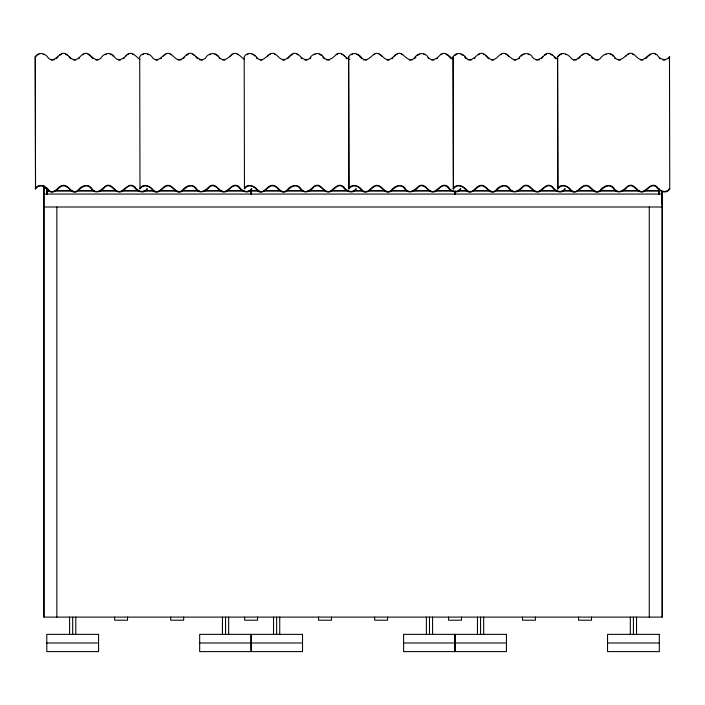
<?xml version="1.0" encoding="UTF-8"?>
<svg xmlns="http://www.w3.org/2000/svg" width="705" height="705" viewBox="0 0 705 705"><rect width="100%" height="100%" fill="white"/><g stroke="black" fill="none" stroke-linecap="round" stroke-linejoin="round"><path stroke-width="1.06" d="M662.207 191.619L662.207 617.104L43.913 617.104L43.913 185.979M47.147 191.892L47.147 194.06L47.147 188.332M47.147 191.734L47.147 188.499L43.913 188.499M658.972 188.332L658.972 190.535L645.762 190.535M35.25 188.579C39.048 182.586 46.336 186.155 49.376 190.791C55.572 194.536 57.889 185.177 63.494 185.3C69.099 185.177 71.416 194.536 77.612 190.791C80.819 185.512 88.953 182.718 92.461 189.469C97.281 194.853 102.269 188.526 106.058 185.688C112.483 182.859 114.386 192.668 120.44 191.487C125.138 189.68 129.059 181.899 134.84 186.816C137.158 191.399 144.049 193.637 147.142 188.579L147.416 188.958C143.661 194.844 136.682 191.073 133.712 186.649C127.455 182.771 124.996 192.024 119.436 192.104C113.884 192.024 111.416 182.771 105.168 186.649C102.031 191.742 94.153 194.721 90.725 188.041C85.86 182.551 80.555 188.649 76.775 191.734C70.403 194.421 68.561 184.551 62.437 185.917C57.704 187.495 54.029 195.479 48.292 190.658C45.878 185.891 38.696 183.767 35.523 188.958L35.25 56.664C38.519 51.333 45.975 53.342 48.495 58.295C53.589 62.542 57.493 56.127 61.3 53.774C67.372 51.121 69.302 59.608 74.677 59.661C80.062 59.608 81.992 51.121 88.063 53.774C91.87 56.127 95.774 62.542 100.868 58.295C103.609 52.734 111.839 51.544 114.836 57.554C118.995 62.313 124.503 57.854 127.394 54.25C132.655 50.989 136.056 56.99 139.828 59.308M57.898 57.043L56.312 58.744M139.713 188.579C143.52 182.586 150.799 186.146 153.84 190.791C160.035 194.536 162.353 185.177 167.957 185.3C173.571 185.177 175.88 194.536 182.075 190.791C185.292 185.512 193.426 182.718 196.924 189.469C201.753 194.853 206.741 188.526 210.522 185.688C216.946 182.859 218.85 192.668 224.913 191.487C229.601 189.68 233.531 181.899 239.303 186.816C241.621 191.399 248.512 193.637 251.614 188.579L251.879 188.958C248.134 194.844 241.154 191.073 238.175 186.649C231.927 182.771 229.46 192.024 223.908 192.104C218.356 192.024 215.889 182.771 209.632 186.649C206.494 191.742 198.625 194.721 195.188 188.041C190.324 182.551 185.027 188.649 181.238 191.734C174.866 194.421 173.025 184.551 166.9 185.917C162.176 187.495 158.502 195.479 152.765 190.658C150.341 185.891 143.168 183.767 139.987 188.958L139.713 56.664C142.983 51.333 150.438 53.342 152.967 58.295C158.052 62.542 161.956 56.127 165.763 53.774C171.835 51.121 173.765 59.608 179.149 59.661C184.525 59.608 186.464 51.121 192.535 53.774C196.343 56.127 200.238 62.542 205.331 58.295C208.081 52.734 216.312 51.544 219.299 57.554C223.459 62.313 228.966 57.854 231.857 54.25C237.118 50.989 240.52 56.99 244.3 59.308M184.745 57.043L183.159 58.744M348.649 188.579C352.456 182.586 359.735 186.146 362.775 190.791C368.971 194.536 371.288 185.177 376.893 185.3C382.507 185.177 384.815 194.536 391.011 190.791C394.227 185.512 402.361 182.718 405.86 189.469C410.689 194.853 415.677 188.526 419.457 185.688C425.882 182.851 427.785 192.668 433.848 191.487C438.536 189.68 442.467 181.899 448.239 186.816C450.557 191.399 457.448 193.637 460.541 188.579L460.814 188.958C457.069 194.844 450.09 191.073 447.111 186.64C440.863 182.771 438.395 192.024 432.844 192.095C427.292 192.024 424.824 182.771 418.567 186.64C415.43 191.742 407.56 194.721 404.124 188.041C399.259 182.551 393.963 188.649 390.173 191.734C383.802 194.421 381.96 184.551 375.836 185.917C371.112 187.495 367.437 195.479 361.7 190.658C359.277 185.891 352.103 183.767 348.922 188.958L348.649 56.664C351.918 51.333 359.374 53.342 361.903 58.286C366.988 62.542 370.892 56.127 374.699 53.774C380.77 51.121 382.7 59.608 388.085 59.661C393.461 59.608 395.39 51.121 401.471 53.774C405.278 56.127 409.173 62.542 414.267 58.286C417.016 52.734 425.247 51.544 428.235 57.554C432.394 62.313 437.902 57.854 440.792 54.25C446.053 50.989 449.455 56.99 453.236 59.308M244.186 188.579C247.984 182.586 255.272 186.146 258.312 190.791C264.507 194.536 266.816 185.177 272.43 185.3C278.034 185.177 280.352 194.536 286.547 190.791C289.755 185.512 297.889 182.718 301.396 189.469C306.217 194.853 311.205 188.526 314.994 185.688C321.418 182.859 323.322 192.668 329.376 191.487C334.073 189.68 337.995 181.899 343.776 186.816C346.093 191.399 352.985 193.637 356.078 188.579L356.351 188.958C352.597 194.844 345.617 191.073 342.648 186.649C336.391 182.771 333.932 192.024 328.371 192.104C322.82 192.024 320.352 182.771 314.104 186.649C310.967 191.742 303.088 194.721 299.66 188.041C294.796 182.551 289.491 188.649 285.71 191.734C279.339 194.421 277.497 184.551 271.372 185.917C266.64 187.495 262.965 195.479 257.228 190.658C254.813 185.891 247.631 183.767 244.459 188.958L244.186 56.664C247.455 51.333 254.91 53.342 257.431 58.286C262.524 62.542 266.428 56.127 270.235 53.774C276.307 51.121 278.237 59.608 283.613 59.661C288.997 59.608 290.927 51.121 296.999 53.774C300.806 56.127 304.71 62.542 309.803 58.286C312.544 52.734 320.775 51.544 323.771 57.554C327.931 62.313 333.439 57.854 336.329 54.25C342.145 50.61 345.08 58.163 349.75 59.572M416.056 57.043L414.469 58.744M453.121 188.579C456.919 182.586 464.207 186.146 467.248 190.791C473.443 194.536 475.752 185.177 481.365 185.3C486.97 185.177 489.288 194.536 495.483 190.791C498.691 185.512 506.825 182.718 510.332 189.469C515.152 194.853 520.14 188.526 523.93 185.688C530.354 182.851 532.257 192.668 538.312 191.487C543.009 189.671 546.93 181.899 552.711 186.816C555.029 191.399 561.92 193.637 565.013 188.579L565.287 188.958C561.533 194.844 554.553 191.073 551.583 186.64C545.326 182.771 542.868 192.024 537.307 192.095C531.755 192.024 529.288 182.771 523.039 186.64C519.902 191.742 512.024 194.721 508.596 188.041C503.731 182.551 498.426 188.649 494.646 191.734C488.274 194.421 486.432 184.551 480.308 185.917C475.575 187.495 471.901 195.479 466.164 190.658C463.749 185.891 456.567 183.767 453.385 188.958L453.121 56.664C456.391 51.333 463.837 53.342 466.366 58.286C471.46 62.542 475.364 56.127 479.171 53.774C485.243 51.121 487.173 59.608 492.548 59.661C497.933 59.608 499.863 51.121 505.934 53.774C509.741 56.127 513.645 62.542 518.739 58.286C521.48 52.734 529.711 51.544 532.707 57.554C536.866 62.313 542.374 57.854 545.265 54.25C550.526 50.989 553.927 56.99 557.699 59.308M542.903 57.043L541.317 58.744M557.585 56.664C561.391 50.672 568.671 54.232 571.711 58.876C577.906 62.622 580.224 53.263 585.829 53.386C591.442 53.263 593.751 62.622 599.946 58.876C603.163 53.598 611.297 50.804 614.795 57.554C619.625 62.939 624.612 56.611 628.393 53.765C634.817 50.936 636.721 60.753 642.784 59.572C647.472 57.757 651.402 49.984 657.175 54.902C659.492 59.476 666.384 61.723 669.477 56.664L669.75 188.958C666.005 194.844 659.025 191.073 656.047 186.64C649.798 182.771 647.331 192.024 641.779 192.095C636.218 192.024 633.76 182.771 627.503 186.64C624.366 191.742 616.496 194.721 613.059 188.041C608.195 182.551 602.898 188.649 599.109 191.734C592.738 194.421 590.896 184.551 584.771 185.917C580.048 187.495 576.373 195.479 570.636 190.65C568.212 185.891 561.039 183.767 557.858 188.958L557.585 56.664L557.858 188.958M580.233 57.043L578.646 58.735M647.375 57.043L645.789 58.735M557.585 188.579C561.391 182.586 568.671 186.146 571.711 190.791C577.906 194.536 580.224 185.177 585.829 185.3C591.442 185.177 593.751 194.536 599.946 190.791C603.163 185.512 611.297 182.718 614.795 189.469C619.625 194.853 624.612 188.526 628.393 185.688C634.817 182.851 636.721 192.668 642.784 191.487C647.472 189.671 651.402 181.899 657.175 186.816C659.492 191.399 666.384 193.637 669.477 188.579L669.75 188.958M669.75 57.043L668.164 58.735M36.263 56.127L37.109 55.351M78.687 58.744L79.533 57.96M125.772 56.127L126.618 55.351M123.446 58.744L124.291 57.96M163.111 56.127L163.948 55.351M160.775 58.744L161.621 57.96M230.244 56.127L231.09 55.351M267.574 56.127L268.42 55.351M287.622 58.744L290.795 55.351L292.716 54.276M310.006 58.744L310.843 57.96M394.421 56.127L395.267 55.351M392.095 58.744L392.932 57.96M436.853 58.744L437.69 57.96M474.183 58.744L475.029 57.96M521.268 56.127L522.114 55.351M518.942 58.744L519.779 57.96M558.598 56.127L559.444 55.351M625.74 56.127L626.578 55.351M648.115 56.127L650.874 54.276M59.484 55.351L61.406 54.276M186.332 55.351L188.244 54.276M417.642 55.351L419.563 54.276M454.981 55.351L456.893 54.276M544.489 55.351L546.41 54.276M581.819 55.351L583.74 54.276M38.035 54.734L39.022 54.276M82.793 54.734L83.78 54.276M105.168 54.734L106.155 54.276M127.543 54.734L128.539 54.276M142.498 54.734L143.494 54.276M164.882 54.734L165.869 54.276M209.632 54.734L210.628 54.276M232.015 54.734L233.002 54.276M246.97 54.726L247.957 54.276M269.345 54.726L270.341 54.276M314.104 54.726L315.091 54.276M336.479 54.726L337.475 54.276M351.434 54.726L352.43 54.276M373.817 54.726L374.804 54.276M396.192 54.726L397.179 54.276M440.951 54.726L441.938 54.276M478.281 54.726L479.277 54.276M500.665 54.726L501.652 54.276M523.039 54.726L524.026 54.276M560.369 54.726L561.365 54.276M605.128 54.726L606.115 54.276M627.503 54.726L628.499 54.276M54.391 59.819L51.245 60.092M181.238 59.819L178.092 60.092M412.557 59.819L409.411 60.092M539.395 59.819L536.249 60.092M576.734 59.819L573.588 60.092M75.735 60.092L73.628 60.092M98.118 60.092L96.003 60.092M120.493 60.092L118.378 60.092M157.823 60.092L155.717 60.092M202.582 60.092L199.436 59.819M224.965 60.092L222.85 60.092M262.295 60.092L260.18 60.092M284.67 60.092L282.564 60.092M307.054 60.092L304.939 60.092M329.429 60.092L326.283 59.819M366.759 60.092L363.613 59.819M389.142 60.092L387.027 60.092M433.901 60.092L431.786 60.092M471.231 60.092L468.085 59.819M493.606 60.092L491.5 60.092M515.99 60.092L513.875 60.092M598.078 60.092L594.932 59.819M620.453 60.092L618.347 60.092M642.837 60.092L640.722 60.092M665.212 60.092L663.097 60.092M47.147 190.535L49.35 190.535M55.951 190.535L71.355 190.535M79.057 190.535L93.36 190.535M99.969 190.535L116.475 190.535M123.075 190.535L138.48 190.535M145.08 190.535L153.884 190.535M160.484 190.535L175.897 190.535M182.498 190.535L197.902 190.535M204.503 190.535L219.907 190.535M227.609 190.535L243.022 190.535M249.623 190.535L257.325 190.535M265.027 190.535L280.431 190.535M287.032 190.535L302.436 190.535M310.147 190.535L324.45 190.535M332.152 190.535L347.556 190.535M354.157 190.535L361.859 190.535M369.561 190.535L384.974 190.535M391.575 190.535L406.979 190.535M414.681 190.535L428.984 190.535M436.686 190.535L452.09 190.535M458.699 190.535L466.402 190.535M473.002 190.535L488.406 190.535M496.108 190.535L511.513 190.535M518.122 190.535L533.526 190.535M541.228 190.535L555.531 190.535M563.233 190.535L570.935 190.535M578.638 190.535L592.949 190.535M600.651 190.535L616.055 190.535M622.656 190.535L638.06 190.535M47.147 191.055L49.35 191.055M54.823 191.055L72.456 191.055M76.748 191.055L94.461 191.055M99.775 191.055L116.475 191.055M121.709 191.055L139.581 191.055M143.635 191.055L153.884 191.055M158.986 191.055L176.99 191.055M181.397 191.055L199.559 191.055M203.939 191.055L222.11 191.055M226.517 191.055L244.115 191.055M248.521 191.055L259.528 191.055M263.926 191.055L280.696 191.055M285.93 191.055L303.714 191.055M307.944 191.055L325.648 191.055M331.05 191.055L348.675 191.055M353.055 191.055L362.96 191.055M368.407 191.055L386.067 191.055M390.341 191.055L408.08 191.055M412.266 191.055L430.905 191.055M435.293 191.055L453.192 191.055M457.598 191.055L468.182 191.055M472.57 191.055L490.61 191.055M495.007 191.055L512.614 191.055M517.021 191.055L535.069 191.055M539.457 191.055L557.734 191.055M562.132 191.055L572.345 191.055M576.734 191.055L595.143 191.055M599.55 191.055L617.307 191.055M621.687 191.055L639.232 191.055M643.568 191.055L658.972 191.055L658.972 194.06L658.972 189.575M43.913 194.06L662.207 194.06M43.913 207.006L662.207 207.006M46.803 642.986L98.577 642.986M199.665 642.986L302.515 642.986M403.604 642.986L506.454 642.986M607.543 642.986L659.307 642.986M655.06 54.276L656.047 54.726M632.676 54.276L633.672 54.726M610.301 54.276L611.288 54.726M587.917 54.276L589.838 55.351M565.542 54.276L566.529 54.726M550.587 54.276L552.509 55.351M528.212 54.276L529.199 54.726M505.829 54.276L506.825 54.726M483.454 54.276L484.441 54.726M461.079 54.276L462.991 55.351M446.124 54.276L448.036 55.351L451.209 58.744M423.74 54.276L424.736 54.726M401.365 54.276L402.352 54.726M378.982 54.276L379.977 54.726M356.607 54.276L358.528 55.351M341.652 54.276L342.648 54.726M319.277 54.276L321.189 55.351M296.893 54.276L297.889 54.726M274.518 54.276L275.505 54.726M252.143 54.276L253.13 54.726M237.188 54.276L238.175 54.734M214.805 54.276L215.8 54.734M192.43 54.276L194.342 55.351M170.046 54.276L171.042 54.734M147.671 54.276L148.658 54.734M132.716 54.276L133.712 54.734M110.341 54.276L111.328 54.734M87.958 54.276L90.725 56.127M65.583 54.276L67.504 55.351M43.208 54.276L44.195 54.734M659.307 57.96L660.144 58.735M612.213 55.351L613.059 56.127M614.548 57.96L615.394 58.735M593.011 58.735L591.424 57.043M555.681 58.744L554.095 57.043M507.75 55.351L508.596 56.127M485.375 55.351L486.212 56.127M488.547 58.744L486.961 57.043M466.164 58.744L464.577 57.043M427.988 57.96L428.834 58.744M380.903 55.351L381.749 56.127M361.7 58.744L359.365 56.127M343.573 55.351L344.41 56.127M345.899 57.96L346.745 58.744M324.362 58.744L322.775 57.043M301.141 57.96L301.987 58.744M254.056 55.351L254.902 56.127M256.391 57.96L257.228 58.744M216.726 55.351L217.572 56.127M219.052 57.96L219.898 58.744M197.523 58.744L195.937 57.043M112.254 55.351L113.1 56.127M93.051 58.744L91.465 57.043M70.676 58.744L69.09 57.043M453.121 56.664L453.385 188.958M348.649 56.664L348.922 188.958M35.25 56.664L35.523 188.958M662.207 191.734L662.207 204.635M662.207 191.328L662.207 617.104M659.51 191.698L659.51 193.893M649.261 207.006L649.261 617.104M636.527 617.104L636.527 634.359M633.425 617.104L633.425 634.359M630.323 617.104L630.323 634.359M591.513 617.104L591.513 620.206L578.567 620.206L578.567 617.104M535.43 617.104L535.43 620.206L522.484 620.206L522.484 617.104M483.674 617.104L483.674 634.359M480.572 617.104L480.572 634.359M477.47 617.104L477.47 634.359M461.502 617.104L461.502 620.206L448.556 620.206L448.556 617.104M455.368 634.359L455.368 651.614M454.69 634.359L454.69 651.614M432.588 617.104L432.588 634.359M429.486 617.104L429.486 634.359M426.384 617.104L426.384 634.359M387.574 617.104L387.574 620.206L374.628 620.206L374.628 617.104M331.491 617.104L331.491 620.206L318.545 620.206L318.545 617.104M279.735 617.104L279.735 634.359M276.633 617.104L276.633 634.359M273.531 617.104L273.531 634.359M257.563 617.104L257.563 620.206L244.617 620.206L244.617 617.104M251.429 634.359L251.429 651.614M250.751 634.359L250.751 651.614M228.649 617.104L228.649 634.359M225.547 617.104L225.547 634.359M222.445 617.104L222.445 634.359M183.626 617.104L183.626 620.206L170.689 620.206L170.689 617.104M127.543 617.104L127.543 620.206L114.607 620.206L114.607 617.104M75.787 617.104L75.787 634.359M72.686 617.104L72.686 634.359M69.592 617.104L69.592 634.359M56.849 207.006L56.849 617.104M46.609 191.698L46.609 193.893M43.913 185.829L43.913 617.104M251.086 191.055L251.086 194.06L251.086 191.055M455.025 191.055L455.025 194.06L455.025 191.055M98.577 634.359L46.803 634.359L46.803 651.614L98.577 651.614L98.577 634.359M302.515 634.359L199.665 634.359L199.665 651.614L302.515 651.614L302.515 634.359M506.454 634.359L403.604 634.359L403.604 651.614L506.454 651.614L506.454 634.359M659.307 634.359L607.543 634.359L607.543 651.614L659.307 651.614L659.307 634.359"/></g></svg>
